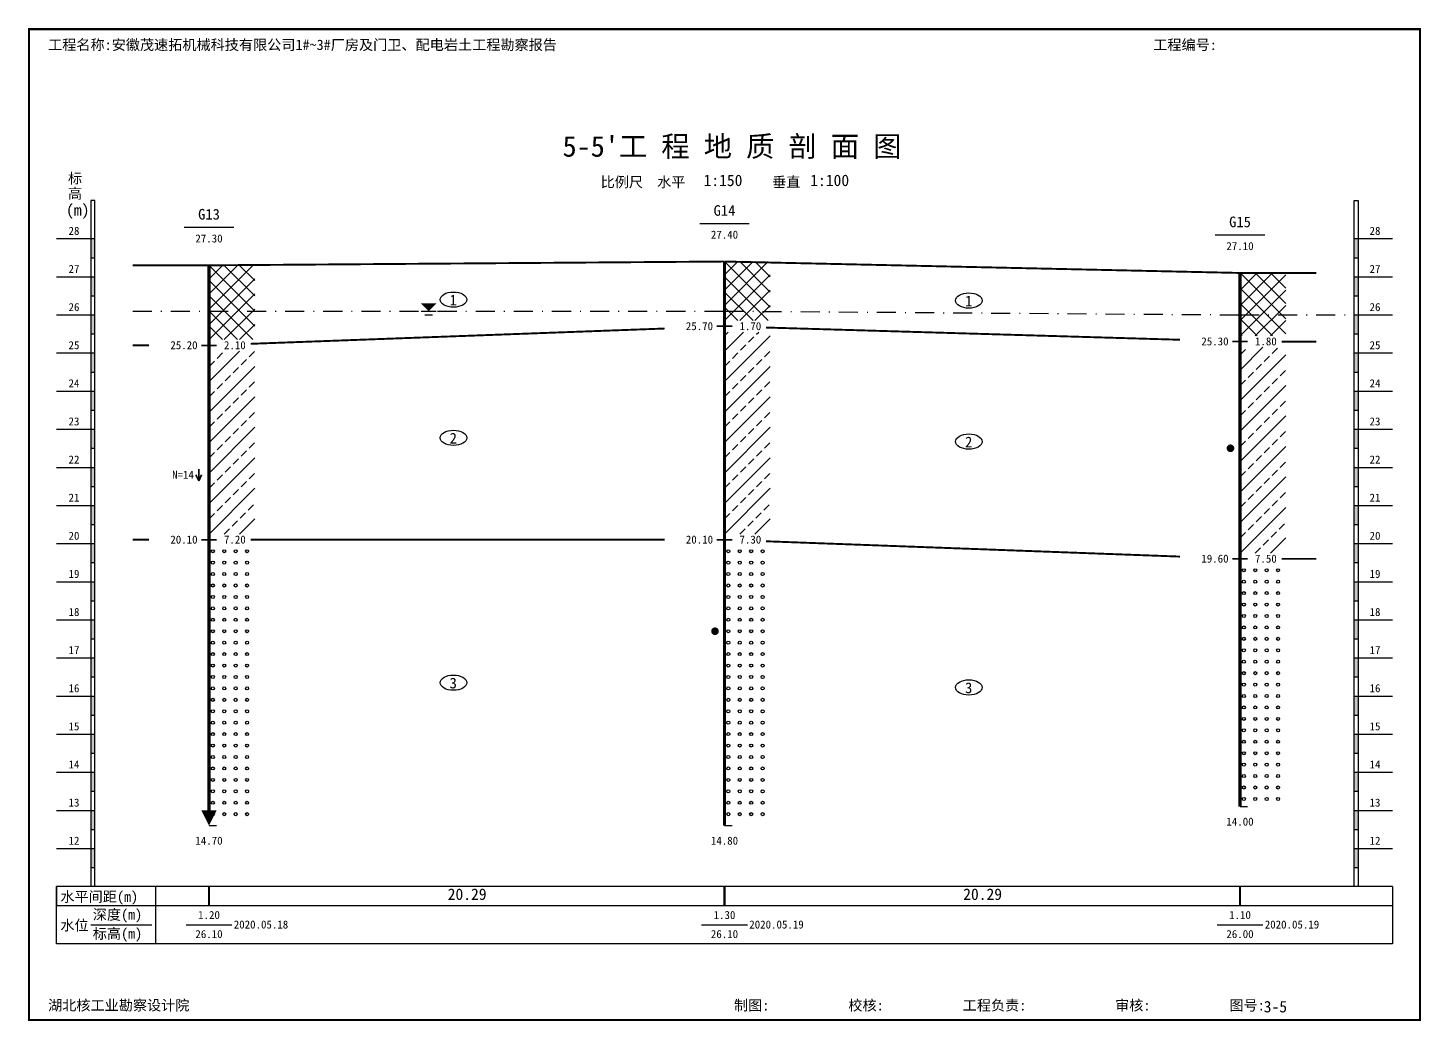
# Model space of a CAD drawing. Extents: x 2025205 to 2402328, y -557483 to 329036.
# Drawn here: x 2346483 to 2350139, y 274556 to 277162 of the extents above; entities that cross this region are included whole.
import ezdxf
from ezdxf.enums import TextEntityAlignment as Align

# ---------------------------------------------------------------- set-up
doc = ezdxf.new("R2010")
doc.units = 0
doc.header["$LTSCALE"] = 1500
doc.header["$MEASUREMENT"] = 0
for name, color, linetype in [('1', 7, 'Continuous'), ('10', 7, 'Continuous'), ('3', 4, 'Continuous')]:
    doc.layers.add(name, color=color, linetype=linetype)
doc.layers.add('2', color=7, linetype='Continuous', lineweight=35, true_color=0x555555)
doc.styles.add('黑体', font='simhei.ttf', dxfattribs={"width": 0.6})

msp = doc.modelspace()

# ---------------------------------------------------------------- linework, layer by layer
for p, q in [((2348311.1, 276434.1), (2348426.1, 276549.1)), ((2348311.1, 276474.1), (2348386.1, 276549.1)), ((2348311.1, 276514.1), (2348346.1, 276549.1)), ((2348311.1, 276549.1), (2348431.1, 276429.1)), ((2348351.1, 276549.1), (2348431.1, 276469.1)), ((2348391.1, 276549.1), (2348431.1, 276509.1)), ((2346958.4, 276424.1), (2347073.4, 276539.1)), ((2346958.4, 276464.1), (2347033.4, 276539.1)), ((2346958.4, 276504.1), (2346993.4, 276539.1)), ((2346958.4, 276539.1), (2347078.4, 276419.1)), ((2346958.4, 276384.1), (2347078.4, 276504.1)), ((2346998.4, 276539.1), (2347078.4, 276459.1)), ((2347038.4, 276539.1), (2347078.4, 276499.1)), ((2348311.1, 276394.1), (2348431.1, 276514.1)), ((2348311.1, 276509.1), (2348426.1, 276394.1)), ((2349663.8, 276434.1), (2349748.8, 276519.1)), ((2349663.8, 276474.1), (2349708.8, 276519.1)), ((2349663.8, 276514.1), (2349668.8, 276519.1)), ((2349663.8, 276519.1), (2349783.8, 276399.1)), ((2349663.8, 276394.1), (2349783.8, 276514.1)), ((2349703.8, 276519.1), (2349783.8, 276439.1)), ((2349743.8, 276519.1), (2349783.8, 276479.1)), ((2346958.4, 276499.1), (2347078.4, 276379.1)), ((2348311.1, 276469.1), (2348386.1, 276394.1)), ((2348351.1, 276394.1), (2348431.1, 276474.1)), ((2349663.8, 276479.1), (2349783.8, 276359.1)), ((2349663.8, 276354.1), (2349783.8, 276474.1)), ((2346958.4, 276344.1), (2347078.4, 276464.1)), ((2346958.4, 276459.1), (2347073.4, 276344.1)), ((2348391.1, 276394.1), (2348431.1, 276434.1)), ((2349663.8, 276439.1), (2349748.8, 276354.1)), ((2349703.8, 276354.1), (2349783.8, 276434.1)), ((2346958.4, 276419.1), (2347033.4, 276344.1)), ((2346998.4, 276344.1), (2347078.4, 276424.1)), ((2348311.1, 276429.1), (2348346.1, 276394.1)), ((2349663.8, 276399.1), (2349708.8, 276354.1)), ((2349743.8, 276354.1), (2349783.8, 276394.1)), ((2346958.4, 276379.1), (2346993.4, 276344.1)), ((2347038.4, 276344.1), (2347078.4, 276384.1)), ((2348311.1, 276354.1), (2348321.1, 276364.1)), ((2348311.1, 276314.1), (2348361.1, 276364.1)), ((2348395.1, 276358.1), (2348401.1, 276364.1)), ((2349663.8, 276359.1), (2349668.8, 276354.1)), ((2348311.1, 276234.1), (2348431.1, 276354.1)), ((2348353.1, 276316.1), (2348367.1, 276330.1)), ((2348374.1, 276337.1), (2348388.1, 276351.1)), ((2349663.8, 276264.1), (2349723.8, 276324.1)), ((2349747.8, 276308.1), (2349761.8, 276322.1)), ((2346958.4, 276234.1), (2347038.4, 276314.1)), ((2346958.4, 276274.1), (2346972.4, 276288.1)), ((2346979.4, 276295.1), (2346993.4, 276309.1)), ((2347042.4, 276278.1), (2347056.4, 276292.1)), ((2347063.4, 276299.1), (2347077.4, 276313.1)), ((2348311.1, 276274.1), (2348325.1, 276288.1)), ((2348332.1, 276295.1), (2348346.1, 276309.1)), ((2348395.1, 276278.1), (2348409.1, 276292.1)), ((2348416.1, 276299.1), (2348430.1, 276313.1)), ((2349663.8, 276304.1), (2349677.8, 276318.1)), ((2349663.8, 276184.1), (2349783.8, 276304.1)), ((2349726.8, 276287.1), (2349740.8, 276301.1)), ((2346958.4, 276154.1), (2347078.4, 276274.1)), ((2347000.4, 276236.1), (2347014.4, 276250.1)), ((2347021.4, 276257.1), (2347035.4, 276271.1)), ((2348311.1, 276154.1), (2348431.1, 276274.1)), ((2348353.1, 276236.1), (2348367.1, 276250.1)), ((2348374.1, 276257.1), (2348388.1, 276271.1)), ((2349684.8, 276245.1), (2349698.8, 276259.1)), ((2349705.8, 276266.1), (2349719.8, 276280.1)), ((2349768.8, 276249.1), (2349782.8, 276263.1)), ((2346979.4, 276215.1), (2346993.4, 276229.1)), ((2347042.4, 276198.1), (2347056.4, 276212.1)), ((2347063.4, 276219.1), (2347077.4, 276233.1)), ((2348332.1, 276215.1), (2348346.1, 276229.1)), ((2348395.1, 276198.1), (2348409.1, 276212.1)), ((2348416.1, 276219.1), (2348430.1, 276233.1)), ((2349663.8, 276224.1), (2349677.8, 276238.1)), ((2349663.8, 276104.1), (2349783.8, 276224.1)), ((2349726.8, 276207.1), (2349740.8, 276221.1)), ((2349747.8, 276228.1), (2349761.8, 276242.1)), ((2346958.4, 276194.1), (2346972.4, 276208.1)), ((2346958.4, 276074.1), (2347078.4, 276194.1)), ((2347021.4, 276177.1), (2347035.4, 276191.1)), ((2348311.1, 276194.1), (2348325.1, 276208.1)), ((2348311.1, 276074.1), (2348431.1, 276194.1)), ((2348374.1, 276177.1), (2348388.1, 276191.1)), ((2349684.8, 276165.1), (2349698.8, 276179.1)), ((2349705.8, 276186.1), (2349719.8, 276200.1)), ((2349768.8, 276169.1), (2349782.8, 276183.1)), ((2346979.4, 276135.1), (2346993.4, 276149.1)), ((2347000.4, 276156.1), (2347014.4, 276170.1)), ((2347063.4, 276139.1), (2347077.4, 276153.1)), ((2348332.1, 276135.1), (2348346.1, 276149.1)), ((2348353.1, 276156.1), (2348367.1, 276170.1)), ((2348416.1, 276139.1), (2348430.1, 276153.1)), ((2349663.8, 276144.1), (2349677.8, 276158.1)), ((2349663.8, 276024.1), (2349783.8, 276144.1)), ((2349726.8, 276127.1), (2349740.8, 276141.1)), ((2349747.8, 276148.1), (2349761.8, 276162.1)), ((2346958.4, 276114.1), (2346972.4, 276128.1)), ((2346958.4, 275994.1), (2347078.4, 276114.1)), ((2347021.4, 276097.1), (2347035.4, 276111.1)), ((2347042.4, 276118.1), (2347056.4, 276132.1)), ((2348311.1, 276114.1), (2348325.1, 276128.1)), ((2348311.1, 275994.1), (2348431.1, 276114.1)), ((2348374.1, 276097.1), (2348388.1, 276111.1)), ((2348395.1, 276118.1), (2348409.1, 276132.1)), ((2349705.8, 276106.1), (2349719.8, 276120.1)), ((2349768.8, 276089.1), (2349782.8, 276103.1)), ((2346979.4, 276055.1), (2346993.4, 276069.1)), ((2347000.4, 276076.1), (2347014.4, 276090.1)), ((2347063.4, 276059.1), (2347077.4, 276073.1)), ((2348332.1, 276055.1), (2348346.1, 276069.1)), ((2348353.1, 276076.1), (2348367.1, 276090.1)), ((2348416.1, 276059.1), (2348430.1, 276073.1)), ((2349663.8, 276064.1), (2349677.8, 276078.1)), ((2349684.8, 276085.1), (2349698.8, 276099.1)), ((2349747.8, 276068.1), (2349761.8, 276082.1)), ((2346958.4, 276034.1), (2346972.4, 276048.1)), ((2346958.4, 275914.1), (2347078.4, 276034.1)), ((2347021.4, 276017.1), (2347035.4, 276031.1)), ((2347042.4, 276038.1), (2347056.4, 276052.1)), ((2348311.1, 276034.1), (2348325.1, 276048.1)), ((2348311.1, 275914.1), (2348431.1, 276034.1)), ((2348374.1, 276017.1), (2348388.1, 276031.1)), ((2348395.1, 276038.1), (2348409.1, 276052.1)), ((2349663.8, 275944.1), (2349783.8, 276064.1)), ((2349705.8, 276026.1), (2349719.8, 276040.1)), ((2349726.8, 276047.1), (2349740.8, 276061.1)), ((2347000.4, 275996.1), (2347014.4, 276010.1)), ((2347063.4, 275979.1), (2347077.4, 275993.1)), ((2348353.1, 275996.1), (2348367.1, 276010.1)), ((2348416.1, 275979.1), (2348430.1, 275993.1)), ((2349663.8, 275984.1), (2349677.8, 275998.1)), ((2349684.8, 276005.1), (2349698.8, 276019.1)), ((2349747.8, 275988.1), (2349761.8, 276002.1)), ((2349768.8, 276009.1), (2349782.8, 276023.1)), ((2346958.4, 275954.1), (2346972.4, 275968.1)), ((2346979.4, 275975.1), (2346993.4, 275989.1)), ((2347042.4, 275958.1), (2347056.4, 275972.1)), ((2348311.1, 275954.1), (2348325.1, 275968.1)), ((2348332.1, 275975.1), (2348346.1, 275989.1)), ((2348395.1, 275958.1), (2348409.1, 275972.1)), ((2349663.8, 275864.1), (2349783.8, 275984.1)), ((2349705.8, 275946.1), (2349719.8, 275960.1)), ((2349726.8, 275967.1), (2349740.8, 275981.1)), ((2346958.4, 275834.1), (2347078.4, 275954.1)), ((2347000.4, 275916.1), (2347014.4, 275930.1)), ((2347021.4, 275937.1), (2347035.4, 275951.1)), ((2348311.1, 275834.1), (2348431.1, 275954.1)), ((2348353.1, 275916.1), (2348367.1, 275930.1)), ((2348374.1, 275937.1), (2348388.1, 275951.1)), ((2349684.8, 275925.1), (2349698.8, 275939.1)), ((2349747.8, 275908.1), (2349761.8, 275922.1)), ((2349768.8, 275929.1), (2349782.8, 275943.1)), ((2346958.4, 275874.1), (2346972.4, 275888.1)), ((2346979.4, 275895.1), (2346993.4, 275909.1)), ((2347040.4, 275876.1), (2347054.4, 275890.1)), ((2347061.4, 275897.1), (2347075.4, 275911.1)), ((2348311.1, 275874.1), (2348325.1, 275888.1)), ((2348332.1, 275895.1), (2348346.1, 275909.1)), ((2348393.1, 275876.1), (2348407.1, 275890.1)), ((2348414.1, 275897.1), (2348428.1, 275911.1)), ((2349663.8, 275904.1), (2349677.8, 275918.1)), ((2349663.8, 275784.1), (2349783.8, 275904.1)), ((2349726.8, 275887.1), (2349740.8, 275901.1)), ((2346998.4, 275834.1), (2347012.4, 275848.1)), ((2347019.4, 275855.1), (2347033.4, 275869.1)), ((2347038.4, 275834.1), (2347078.4, 275874.1)), ((2348351.1, 275834.1), (2348365.1, 275848.1)), ((2348372.1, 275855.1), (2348386.1, 275869.1)), ((2348391.1, 275834.1), (2348431.1, 275874.1)), ((2349684.8, 275845.1), (2349698.8, 275859.1)), ((2349705.8, 275866.1), (2349719.8, 275880.1)), ((2349766.8, 275847.1), (2349780.8, 275861.1)), ((2349663.8, 275824.1), (2349677.8, 275838.1)), ((2349724.8, 275805.1), (2349738.8, 275819.1)), ((2349743.8, 275784.1), (2349783.8, 275824.1)), ((2349745.8, 275826.1), (2349759.8, 275840.1)), ((2349703.8, 275784.1), (2349717.8, 275798.1))]:
    msp.add_line(p, q)
for centre in [(2346968.4, 275789.1), (2346998.4, 275789.1), (2347028.4, 275789.1), (2347058.4, 275789.1), (2348321.1, 275789.1), (2348351.1, 275789.1), (2348381.1, 275789.1), (2348411.1, 275789.1), (2346968.4, 275759.1), (2346998.4, 275759.1), (2347028.4, 275759.1), (2347058.4, 275759.1), (2348321.1, 275759.1), (2348351.1, 275759.1), (2348381.1, 275759.1), (2348411.1, 275759.1), (2349673.8, 275739.1), (2349703.8, 275739.1), (2349733.8, 275739.1), (2349763.8, 275739.1), (2346968.4, 275729.1), (2346968.4, 275699.1), (2346998.4, 275729.1), (2346998.4, 275699.1), (2347028.4, 275729.1), (2347028.4, 275699.1), (2347058.4, 275729.1), (2347058.4, 275699.1), (2348321.1, 275729.1), (2348321.1, 275699.1), (2348351.1, 275729.1), (2348351.1, 275699.1), (2348381.1, 275729.1), (2348381.1, 275699.1), (2348411.1, 275729.1), (2348411.1, 275699.1), (2349673.8, 275709.1), (2349703.8, 275709.1), (2349733.8, 275709.1), (2349763.8, 275709.1), (2346968.4, 275669.1), (2346998.4, 275669.1), (2347028.4, 275669.1), (2347058.4, 275669.1), (2348321.1, 275669.1), (2348351.1, 275669.1), (2348381.1, 275669.1), (2348411.1, 275669.1), (2349673.8, 275679.1), (2349703.8, 275679.1), (2349733.8, 275679.1), (2349763.8, 275679.1), (2346968.4, 275639.1), (2346998.4, 275639.1), (2347028.4, 275639.1), (2347058.4, 275639.1), (2348321.1, 275639.1), (2348351.1, 275639.1), (2348381.1, 275639.1), (2348411.1, 275639.1), (2349673.8, 275649.1), (2349703.8, 275649.1), (2349733.8, 275649.1), (2349763.8, 275649.1), (2346968.4, 275609.1), (2346998.4, 275609.1), (2347028.4, 275609.1), (2347058.4, 275609.1), (2348321.1, 275609.1), (2348351.1, 275609.1), (2348381.1, 275609.1), (2348411.1, 275609.1), (2349673.8, 275619.1), (2349673.8, 275589.1), (2349703.8, 275619.1), (2349703.8, 275589.1), (2349733.8, 275619.1), (2349733.8, 275589.1), (2349763.8, 275619.1), (2349763.8, 275589.1), (2346968.4, 275579.1), (2346968.4, 275549.1), (2346998.4, 275579.1), (2346998.4, 275549.1), (2347028.4, 275579.1), (2347028.4, 275549.1), (2347058.4, 275579.1), (2347058.4, 275549.1), (2348321.1, 275579.1), (2348321.1, 275549.1), (2348351.1, 275579.1), (2348351.1, 275549.1), (2348381.1, 275579.1), (2348381.1, 275549.1), (2348411.1, 275579.1), (2348411.1, 275549.1), (2349673.8, 275559.1), (2349703.8, 275559.1), (2349733.8, 275559.1), (2349763.8, 275559.1), (2346968.4, 275519.1), (2346998.4, 275519.1), (2347028.4, 275519.1), (2347058.4, 275519.1), (2348321.1, 275519.1), (2348351.1, 275519.1), (2348381.1, 275519.1), (2348411.1, 275519.1), (2349673.8, 275529.1), (2349703.8, 275529.1), (2349733.8, 275529.1), (2349763.8, 275529.1), (2346968.4, 275489.1), (2346998.4, 275489.1), (2347028.4, 275489.1), (2347058.4, 275489.1), (2348321.1, 275489.1), (2348351.1, 275489.1), (2348381.1, 275489.1), (2348411.1, 275489.1), (2349673.8, 275499.1), (2349703.8, 275499.1), (2349733.8, 275499.1), (2349763.8, 275499.1), (2346968.4, 275459.1), (2346998.4, 275459.1), (2347028.4, 275459.1), (2347058.4, 275459.1), (2348321.1, 275459.1), (2348351.1, 275459.1), (2348381.1, 275459.1), (2348411.1, 275459.1), (2349673.8, 275469.1), (2349673.8, 275439.1), (2349703.8, 275469.1), (2349703.8, 275439.1), (2349733.8, 275469.1), (2349733.8, 275439.1), (2349763.8, 275469.1), (2349763.8, 275439.1), (2346968.4, 275429.1), (2346998.4, 275429.1), (2347028.4, 275429.1), (2347058.4, 275429.1), (2348321.1, 275429.1), (2348351.1, 275429.1), (2348381.1, 275429.1), (2348411.1, 275429.1), (2349673.8, 275409.1), (2349703.8, 275409.1), (2349733.8, 275409.1), (2349763.8, 275409.1), (2346968.4, 275399.1), (2346968.4, 275369.1), (2346998.4, 275399.1), (2346998.4, 275369.1), (2347028.4, 275399.1), (2347028.4, 275369.1), (2347058.4, 275399.1), (2347058.4, 275369.1), (2348321.1, 275399.1), (2348321.1, 275369.1), (2348351.1, 275399.1), (2348351.1, 275369.1), (2348381.1, 275399.1), (2348381.1, 275369.1), (2348411.1, 275399.1), (2348411.1, 275369.1), (2349673.8, 275379.1), (2349703.8, 275379.1), (2349733.8, 275379.1), (2349763.8, 275379.1), (2346968.4, 275339.1), (2346998.4, 275339.1), (2347028.4, 275339.1), (2347058.4, 275339.1), (2348321.1, 275339.1), (2348351.1, 275339.1), (2348381.1, 275339.1), (2348411.1, 275339.1), (2349673.8, 275349.1), (2349703.8, 275349.1), (2349733.8, 275349.1), (2349763.8, 275349.1), (2346968.4, 275309.1), (2346998.4, 275309.1), (2347028.4, 275309.1), (2347058.4, 275309.1), (2348321.1, 275309.1), (2348351.1, 275309.1), (2348381.1, 275309.1), (2348411.1, 275309.1), (2349673.8, 275319.1), (2349703.8, 275319.1), (2349733.8, 275319.1), (2349763.8, 275319.1), (2346968.4, 275279.1), (2346998.4, 275279.1), (2347028.4, 275279.1), (2347058.4, 275279.1), (2348321.1, 275279.1), (2348351.1, 275279.1), (2348381.1, 275279.1), (2348411.1, 275279.1), (2349673.8, 275289.1), (2349673.8, 275259.1), (2349703.8, 275289.1), (2349703.8, 275259.1), (2349733.8, 275289.1), (2349733.8, 275259.1), (2349763.8, 275289.1), (2349763.8, 275259.1), (2346968.4, 275249.1), (2346998.4, 275249.1), (2347028.4, 275249.1), (2347058.4, 275249.1), (2348321.1, 275249.1), (2348351.1, 275249.1), (2348381.1, 275249.1), (2348411.1, 275249.1), (2349673.8, 275229.1), (2349703.8, 275229.1), (2349733.8, 275229.1), (2349763.8, 275229.1), (2346968.4, 275219.1), (2346968.4, 275189.1), (2346998.4, 275219.1), (2346998.4, 275189.1), (2347028.4, 275219.1), (2347028.4, 275189.1), (2347058.4, 275219.1), (2347058.4, 275189.1), (2348321.1, 275219.1), (2348321.1, 275189.1), (2348351.1, 275219.1), (2348351.1, 275189.1), (2348381.1, 275219.1), (2348381.1, 275189.1), (2348411.1, 275219.1), (2348411.1, 275189.1), (2349673.8, 275199.1), (2349703.8, 275199.1), (2349733.8, 275199.1), (2349763.8, 275199.1), (2346968.4, 275159.1), (2346998.4, 275159.1), (2347028.4, 275159.1), (2347058.4, 275159.1), (2348321.1, 275159.1), (2348351.1, 275159.1), (2348381.1, 275159.1), (2348411.1, 275159.1), (2349673.8, 275169.1), (2349703.8, 275169.1), (2349733.8, 275169.1), (2349763.8, 275169.1), (2346968.4, 275129.1), (2346998.4, 275129.1), (2347028.4, 275129.1), (2347058.4, 275129.1), (2348321.1, 275129.1), (2348351.1, 275129.1), (2348381.1, 275129.1), (2348411.1, 275129.1), (2349673.8, 275139.1), (2349703.8, 275139.1), (2349733.8, 275139.1), (2349763.8, 275139.1), (2346968.4, 275099.1), (2346998.4, 275099.1), (2347028.4, 275099.1), (2347058.4, 275099.1), (2348321.1, 275099.1), (2348351.1, 275099.1), (2348381.1, 275099.1), (2348411.1, 275099.1)]:
    msp.add_circle(centre, 4)
at = {"layer": '1'}
for p, q in [((2346658.4, 276709.1), (2346648.4, 276709.1)), ((2346648.4, 276709.1), (2346648.4, 274909.1)), ((2346658.4, 274909.1), (2346658.4, 276709.1)), ((2349963.8, 274909.1), (2349963.8, 276709.1)), ((2349963.8, 276709.1), (2349973.8, 276709.1)), ((2349973.8, 276709.1), (2349973.8, 274909.1)), ((2346893.4, 276639.1), (2347023.4, 276639.1)), ((2348246.1, 276649.1), (2348376.1, 276649.1)), ((2349598.8, 276619.1), (2349728.8, 276619.1)), ((2346558.4, 276609.1), (2346658.4, 276609.1)), ((2349963.8, 276609.1), (2350063.8, 276609.1)), ((2346648.4, 276559.1), (2346658.4, 276559.1)), ((2349963.8, 276559.1), (2349973.8, 276559.1)), ((2346558.4, 276509.1), (2346658.4, 276509.1)), ((2349963.8, 276509.1), (2350063.8, 276509.1)), ((2346648.4, 276459.1), (2346658.4, 276459.1)), ((2349963.8, 276459.1), (2349973.8, 276459.1)), ((2346558.4, 276409.1), (2346658.4, 276409.1)), ((2349963.8, 276409.1), (2350063.8, 276409.1)), ((2346648.4, 276359.1), (2346658.4, 276359.1)), ((2349963.8, 276359.1), (2349973.8, 276359.1)), ((2346558.4, 276309.1), (2346658.4, 276309.1)), ((2349963.8, 276309.1), (2350063.8, 276309.1)), ((2346648.4, 276259.1), (2346658.4, 276259.1)), ((2349963.8, 276259.1), (2349973.8, 276259.1)), ((2346558.4, 276209.1), (2346658.4, 276209.1)), ((2349963.8, 276209.1), (2350063.8, 276209.1)), ((2346648.4, 276159.1), (2346658.4, 276159.1)), ((2349963.8, 276159.1), (2349973.8, 276159.1)), ((2346558.4, 276109.1), (2346658.4, 276109.1)), ((2349963.8, 276109.1), (2350063.8, 276109.1)), ((2346648.4, 276059.1), (2346658.4, 276059.1)), ((2349963.8, 276059.1), (2349973.8, 276059.1)), ((2346558.4, 276009.1), (2346658.4, 276009.1)), ((2349963.8, 276009.1), (2350063.8, 276009.1)), ((2346648.4, 275959.1), (2346658.4, 275959.1)), ((2349963.8, 275959.1), (2349973.8, 275959.1)), ((2346558.4, 275909.1), (2346658.4, 275909.1)), ((2349963.8, 275909.1), (2350063.8, 275909.1)), ((2346648.4, 275859.1), (2346658.4, 275859.1)), ((2349963.8, 275859.1), (2349973.8, 275859.1)), ((2346558.4, 275809.1), (2346658.4, 275809.1)), ((2349963.8, 275809.1), (2350063.8, 275809.1)), ((2346648.4, 275759.1), (2346658.4, 275759.1)), ((2349963.8, 275759.1), (2349973.8, 275759.1)), ((2346558.4, 275709.1), (2346658.4, 275709.1)), ((2349963.8, 275709.1), (2350063.8, 275709.1)), ((2346648.4, 275659.1), (2346658.4, 275659.1)), ((2349963.8, 275659.1), (2349973.8, 275659.1)), ((2346558.4, 275609.1), (2346658.4, 275609.1)), ((2349963.8, 275609.1), (2350063.8, 275609.1)), ((2346648.4, 275559.1), (2346658.4, 275559.1)), ((2349963.8, 275559.1), (2349973.8, 275559.1)), ((2346558.4, 275509.1), (2346658.4, 275509.1)), ((2349963.8, 275509.1), (2350063.8, 275509.1)), ((2346648.4, 275459.1), (2346658.4, 275459.1)), ((2349963.8, 275459.1), (2349973.8, 275459.1)), ((2346558.4, 275409.1), (2346658.4, 275409.1)), ((2349963.8, 275409.1), (2350063.8, 275409.1)), ((2346648.4, 275359.1), (2346658.4, 275359.1)), ((2349963.8, 275359.1), (2349973.8, 275359.1)), ((2346558.4, 275309.1), (2346658.4, 275309.1)), ((2349963.8, 275309.1), (2350063.8, 275309.1)), ((2346648.4, 275259.1), (2346658.4, 275259.1)), ((2349963.8, 275259.1), (2349973.8, 275259.1)), ((2346558.4, 275209.1), (2346658.4, 275209.1)), ((2349963.8, 275209.1), (2350063.8, 275209.1)), ((2346648.4, 275159.1), (2346658.4, 275159.1)), ((2349963.8, 275159.1), (2349973.8, 275159.1)), ((2349663.8, 275119.1), (2349683.8, 275119.1)), ((2346558.4, 275109.1), (2346658.4, 275109.1)), ((2349963.8, 275109.1), (2350063.8, 275109.1)), ((2346648.4, 275059.1), (2346658.4, 275059.1)), ((2346958.4, 275069.1), (2346978.4, 275069.1)), ((2348311.1, 275069.1), (2348331.1, 275069.1)), ((2349963.8, 275059.1), (2349973.8, 275059.1)), ((2346558.4, 275009.1), (2346658.4, 275009.1)), ((2349963.8, 275009.1), (2350063.8, 275009.1)), ((2346648.4, 274959.1), (2346658.4, 274959.1)), ((2349963.8, 274959.1), (2349973.8, 274959.1)), ((2350063.8, 274909.1), (2346558.4, 274909.1)), ((2346558.4, 274909.1), (2346558.4, 274859.1)), ((2346558.4, 274759.1), (2346558.4, 274909.1)), ((2346818.4, 274909.1), (2346818.4, 274759.1)), ((2350063.8, 274909.1), (2350063.8, 274759.1)), ((2346558.4, 274859.1), (2350063.8, 274859.1)), ((2350063.8, 274859.1), (2350063.8, 274759.1)), ((2346648.4, 274809.1), (2346808.4, 274809.1)), ((2346898.4, 274809.1), (2347018.4, 274809.1)), ((2348251.1, 274809.1), (2348371.1, 274809.1)), ((2349603.8, 274809.1), (2349723.8, 274809.1)), ((2350063.8, 274759.1), (2346558.4, 274759.1))]:
    msp.add_line(p, q, dxfattribs=at)
for points, const_width in [([(2346486.1, 274559.1), (2350136.1, 274559.1), (2350136.1, 277159.1), (2346486.1, 277159.1), (2346486.1, 274559.1)], 6), ([(2346958.4, 276539.1), (2346958.4, 275109.1)], 8), ([(2348311.1, 276549.1), (2348311.1, 275069.1)], 8), ([(2349663.8, 276519.1), (2349663.8, 275119.1)], 8), ([(2346958.4, 274909.1), (2346958.4, 274859.1)], 6), ([(2348311.1, 274909.1), (2348311.1, 274859.1)], 6), ([(2349663.8, 274909.1), (2349663.8, 274859.1)], 6)]:
    msp.add_lwpolyline(points, dxfattribs=dict(at, const_width=const_width))
for points in [[(2346648.4, 276609.1), (2346658.4, 276609.1), (2346648.4, 276559.1), (2346658.4, 276559.1)], [(2349963.8, 276609.1), (2349973.8, 276609.1), (2349963.8, 276559.1), (2349973.8, 276559.1)], [(2346648.4, 276509.1), (2346658.4, 276509.1), (2346648.4, 276459.1), (2346658.4, 276459.1)], [(2349963.8, 276509.1), (2349973.8, 276509.1), (2349963.8, 276459.1), (2349973.8, 276459.1)], [(2346648.4, 276409.1), (2346658.4, 276409.1), (2346648.4, 276359.1), (2346658.4, 276359.1)], [(2349963.8, 276409.1), (2349973.8, 276409.1), (2349963.8, 276359.1), (2349973.8, 276359.1)], [(2346648.4, 276309.1), (2346658.4, 276309.1), (2346648.4, 276259.1), (2346658.4, 276259.1)], [(2349963.8, 276309.1), (2349973.8, 276309.1), (2349963.8, 276259.1), (2349973.8, 276259.1)], [(2346648.4, 276209.1), (2346658.4, 276209.1), (2346648.4, 276159.1), (2346658.4, 276159.1)], [(2349963.8, 276209.1), (2349973.8, 276209.1), (2349963.8, 276159.1), (2349973.8, 276159.1)], [(2346648.4, 276109.1), (2346658.4, 276109.1), (2346648.4, 276059.1), (2346658.4, 276059.1)], [(2349963.8, 276109.1), (2349973.8, 276109.1), (2349963.8, 276059.1), (2349973.8, 276059.1)], [(2346648.4, 276009.1), (2346658.4, 276009.1), (2346648.4, 275959.1), (2346658.4, 275959.1)], [(2349963.8, 276009.1), (2349973.8, 276009.1), (2349963.8, 275959.1), (2349973.8, 275959.1)], [(2346648.4, 275909.1), (2346658.4, 275909.1), (2346648.4, 275859.1), (2346658.4, 275859.1)], [(2349963.8, 275909.1), (2349973.8, 275909.1), (2349963.8, 275859.1), (2349973.8, 275859.1)], [(2346648.4, 275809.1), (2346658.4, 275809.1), (2346648.4, 275759.1), (2346658.4, 275759.1)], [(2349963.8, 275809.1), (2349973.8, 275809.1), (2349963.8, 275759.1), (2349973.8, 275759.1)], [(2346648.4, 275709.1), (2346658.4, 275709.1), (2346648.4, 275659.1), (2346658.4, 275659.1)], [(2349963.8, 275709.1), (2349973.8, 275709.1), (2349963.8, 275659.1), (2349973.8, 275659.1)], [(2346648.4, 275609.1), (2346658.4, 275609.1), (2346648.4, 275559.1), (2346658.4, 275559.1)], [(2349963.8, 275609.1), (2349973.8, 275609.1), (2349963.8, 275559.1), (2349973.8, 275559.1)], [(2346648.4, 275509.1), (2346658.4, 275509.1), (2346648.4, 275459.1), (2346658.4, 275459.1)], [(2349963.8, 275509.1), (2349973.8, 275509.1), (2349963.8, 275459.1), (2349973.8, 275459.1)], [(2346648.4, 275409.1), (2346658.4, 275409.1), (2346648.4, 275359.1), (2346658.4, 275359.1)], [(2349963.8, 275409.1), (2349973.8, 275409.1), (2349963.8, 275359.1), (2349973.8, 275359.1)], [(2346648.4, 275309.1), (2346658.4, 275309.1), (2346648.4, 275259.1), (2346658.4, 275259.1)], [(2349963.8, 275309.1), (2349973.8, 275309.1), (2349963.8, 275259.1), (2349973.8, 275259.1)], [(2346648.4, 275209.1), (2346658.4, 275209.1), (2346648.4, 275159.1), (2346658.4, 275159.1)], [(2349963.8, 275209.1), (2349973.8, 275209.1), (2349963.8, 275159.1), (2349973.8, 275159.1)], [(2346648.4, 275109.1), (2346658.4, 275109.1), (2346648.4, 275059.1), (2346658.4, 275059.1)], [(2346938.4, 275109.1), (2346978.4, 275109.1), (2346958.4, 275069.1)], [(2349963.8, 275109.1), (2349973.8, 275109.1), (2349963.8, 275059.1), (2349973.8, 275059.1)], [(2346648.4, 275009.1), (2346658.4, 275009.1), (2346648.4, 274959.1), (2346658.4, 274959.1)], [(2349963.8, 275009.1), (2349973.8, 275009.1), (2349963.8, 274959.1), (2349973.8, 274959.1)]]:
    msp.add_solid(points, dxfattribs=at)
at = {"layer": '10'}
for p, q in [((2346758.4, 276419.1), (2346808.4, 276419.1)), ((2346832.4, 276419.1), (2346834.4, 276419.1)), ((2346858.4, 276419.1), (2346908.4, 276419.1)), ((2346932.4, 276419.1), (2346934.4, 276419.1)), ((2346958.4, 276419.1), (2347008.4, 276419.1)), ((2346958.4, 276419.1), (2347008.4, 276419.1)), ((2347032.4, 276419.1), (2347034.4, 276419.1)), ((2347032.4, 276419.1), (2347034.4, 276419.1)), ((2347058.4, 276419.1), (2347108.4, 276419.1)), ((2347132.4, 276419.1), (2347134.4, 276419.1)), ((2347158.4, 276419.1), (2347208.4, 276419.1)), ((2347232.4, 276419.1), (2347234.4, 276419.1)), ((2347258.4, 276419.1), (2347308.4, 276419.1)), ((2347332.4, 276419.1), (2347334.4, 276419.1)), ((2347358.4, 276419.1), (2347408.4, 276419.1)), ((2347432.4, 276419.1), (2347434.4, 276419.1)), ((2347458.4, 276419.1), (2347508.4, 276419.1)), ((2347514.8, 276419.1), (2347554.8, 276419.1)), ((2347524.8, 276409.1), (2347544.8, 276409.1)), ((2347532.4, 276419.1), (2347534.4, 276419.1)), ((2347558.4, 276419.1), (2347608.4, 276419.1)), ((2347632.4, 276419.1), (2347634.4, 276419.1)), ((2347658.4, 276419.1), (2347708.4, 276419.1)), ((2347732.4, 276419.1), (2347734.4, 276419.1)), ((2347758.4, 276419.1), (2347808.4, 276419.1)), ((2347832.4, 276419.1), (2347834.4, 276419.1)), ((2347858.4, 276419.1), (2347908.4, 276419.1)), ((2347932.4, 276419.1), (2347934.4, 276419.1)), ((2347958.4, 276419.1), (2348008.4, 276419.1)), ((2348032.4, 276419.1), (2348034.4, 276419.1)), ((2348058.4, 276419.1), (2348108.4, 276419.1)), ((2348132.4, 276419.1), (2348134.4, 276419.1)), ((2348158.4, 276419.1), (2348208.4, 276419.1)), ((2348232.4, 276419.1), (2348234.4, 276419.1)), ((2348258.4, 276419.1), (2348308.4, 276419.1)), ((2348311.1, 276419.1), (2348361.1, 276418.8)), ((2348332.4, 276419.1), (2348334.4, 276419.1)), ((2348385.1, 276418.6), (2348387.1, 276418.6)), ((2348411.1, 276418.4), (2348461.1, 276418)), ((2348485.1, 276417.8), (2348487.1, 276417.8)), ((2348511.1, 276417.7), (2348561.1, 276417.3)), ((2348585.1, 276417.1), (2348587.1, 276417.1)), ((2348611.1, 276416.9), (2348661.1, 276416.5)), ((2348685.1, 276416.4), (2348687.1, 276416.4)), ((2348711.1, 276416.2), (2348761.1, 276415.8)), ((2348785.1, 276415.6), (2348787.1, 276415.6)), ((2348811.1, 276415.4), (2348861.1, 276415.1)), ((2348885.1, 276414.9), (2348887.1, 276414.9)), ((2348911.1, 276414.7), (2348961.1, 276414.3)), ((2348985.1, 276414.2), (2348987.1, 276414.2)), ((2349011.1, 276414), (2349061.1, 276413.6)), ((2349085.1, 276413.4), (2349087.1, 276413.4)), ((2349111.1, 276413.2), (2349161.1, 276412.8)), ((2349185.1, 276412.7), (2349187.1, 276412.7)), ((2349211.1, 276412.5), (2349261.1, 276412.1)), ((2349285.1, 276411.9), (2349287.1, 276411.9)), ((2349311.1, 276411.7), (2349361.1, 276411.4)), ((2349385.1, 276411.2), (2349387.1, 276411.2)), ((2349411.1, 276411), (2349461.1, 276410.6)), ((2349485.1, 276410.5), (2349487.1, 276410.5)), ((2349511.1, 276410.3), (2349561.1, 276409.9)), ((2349585.1, 276409.7), (2349587.1, 276409.7)), ((2349611.1, 276409.5), (2349661.1, 276409.2)), ((2349663.8, 276409.1), (2349713.8, 276409.1)), ((2349685.1, 276409), (2349687.1, 276409)), ((2349737.8, 276409.1), (2349739.8, 276409.1)), ((2349763.8, 276409.1), (2349813.8, 276409.1)), ((2349837.8, 276409.1), (2349839.8, 276409.1)), ((2349863.8, 276409.1), (2349913.8, 276409.1)), ((2349937.8, 276409.1), (2349939.8, 276409.1))]:
    msp.add_line(p, q, dxfattribs=at)
msp.add_solid([(2347514.8, 276439.1), (2347554.8, 276439.1), (2347534.8, 276419.1)], dxfattribs=at)
at = {"layer": '2'}
for p, q in [((2348291.1, 276379.1), (2348331.1, 276379.1)), ((2346938.4, 276329.1), (2346978.4, 276329.1)), ((2349643.8, 276339.1), (2349683.8, 276339.1)), ((2346931.4, 276004.1), (2346931.4, 275974.1)), ((2346923.9, 275989.1), (2346931.4, 275974.1)), ((2346931.4, 275974.1), (2346938.9, 275989.1)), ((2346938.4, 275819.1), (2346978.4, 275819.1)), ((2348291.1, 275819.1), (2348331.1, 275819.1)), ((2349643.8, 275769.1), (2349683.8, 275769.1))]:
    msp.add_line(p, q, dxfattribs=at)
at = {"layer": '2', "const_width": 9.95}
for points in [[(2349633.7, 276059.1, 1), (2349643.8, 276059.1, 1)], [(2348281.1, 275579.1, 1), (2348291.1, 275579.1, 1)]]:
    msp.add_lwpolyline(points, format="xyb", close=True, dxfattribs=at)
at = {"layer": '3', "const_width": 5}
for points in [[(2346758.4, 276539.1), (2346958.4, 276539.1)], [(2346958.4, 276539.1), (2348311.1, 276549.1)], [(2348311.1, 276549.1), (2349663.8, 276519.1)], [(2349663.8, 276519.1), (2349863.8, 276519.1)], [(2347067.7, 276333.2), (2348154, 276373.3)], [(2348420.3, 276375.9), (2349506.7, 276343.8)], [(2346758.4, 276329.1), (2346801.3, 276329.1)], [(2349773, 276339.1), (2349863.8, 276339.1)], [(2346758.4, 275819.1), (2346801.3, 275819.1)], [(2347067.7, 275819.1), (2348154, 275819.1)], [(2348420.3, 275815.1), (2349506.7, 275774.9)], [(2349773, 275769.1), (2349863.8, 275769.1)]]:
    msp.add_lwpolyline(points, dxfattribs=at)
at = {"layer": '3'}
for centre in [(2347599.8, 276449.1), (2348952.4, 276446.6), (2347599.8, 276086.6), (2348952.4, 276076.6), (2347599.8, 275444.1), (2348952.4, 275431.6)]:
    msp.add_ellipse(centre, major_axis=(35, 0), ratio=0.571429, dxfattribs=at)

# ---------------------------------------------------------------- texts
at = {"layer": '1', "style": '黑体'}
for s, height, p in [('工程名称:安徽茂速拓机械科技有限公司1#~3#厂房及门卫、配电岩土工程勘察报告', 27.2, (2346536.1, 277104.1)), ('工程编号:', 27.2, (2349436.1, 277104.1)), ("5-5'工 程 地 质 剖 面 图", 54.4, (2347886.1, 276824.1)), ('标', 27.2, (2346588.4, 276754.1)), ('比例尺  水平', 27.2, (2347986.1, 276744.1)), ('1:150', 30, (2348256.1, 276747.1)), ('垂直', 27.2, (2348436.1, 276744.1)), ('1:100', 30, (2348536.1, 276747.1)), ('高', 27.2, (2346588.4, 276714.1)), ('(m)', 30, (2346583.4, 276669.1)), ('28', 21, (2350003.8, 276619.1)), ('27', 21, (2350003.8, 276519.1)), ('26', 21, (2350003.8, 276419.1)), ('25', 21, (2350003.8, 276319.1)), ('24', 21, (2350003.8, 276219.1)), ('23', 21, (2350003.8, 276119.1)), ('22', 21, (2350003.8, 276019.1)), ('21', 21, (2350003.8, 275919.1)), ('20', 21, (2350003.8, 275819.1)), ('19', 21, (2350003.8, 275719.1)), ('18', 21, (2350003.8, 275619.1)), ('17', 21, (2350003.8, 275519.1)), ('16', 21, (2350003.8, 275419.1)), ('15', 21, (2350003.8, 275319.1)), ('14', 21, (2350003.8, 275219.1)), ('13', 21, (2350003.8, 275119.1)), ('12', 21, (2350003.8, 275019.1)), ('水平间距(m)', 27.2, (2346568.4, 274869.1)), ('20.29', 30, (2347584.8, 274874.1)), ('20.29', 30, (2348937.4, 274874.1)), ('水位', 27.2, (2346568.4, 274794.1)), ('深度(m)', 27.2, (2346653.4, 274822.1)), ('标高(m)', 27.2, (2346653.4, 274772.1)), ('2020.05.18', 21, (2347023.4, 274799.1)), ('2020.05.19', 21, (2348376.1, 274799.1)), ('2020.05.19', 21, (2349728.8, 274799.1)), ('湖北核工业勘察设计院', 27.2, (2346536.1, 274584.1)), ('制图:', 27.2, (2348336.1, 274584.1)), ('校核:', 27.2, (2348636.1, 274584.1)), ('工程负责:', 27.2, (2348936.1, 274584.1)), ('审核:', 27.2, (2349336.1, 274584.1)), ('图号:', 27.2, (2349636.1, 274584.1)), ('3-5', 30, (2349726.1, 274579.1))]:
    msp.add_text(s, height=height, dxfattribs=at).set_placement(p)
for s, height, p in [('G13', 28, (2346958.4, 276659.1)), ('G14', 28, (2348311.1, 276669.1)), ('G15', 28, (2349663.8, 276639.1)), ('27.30', 21, (2346958.4, 276599.1)), ('27.40', 21, (2348311.1, 276609.1)), ('27.10', 21, (2349663.8, 276579.1)), ('14.00', 21, (2349663.8, 275069.1)), ('14.70', 21, (2346958.4, 275019.1)), ('14.80', 21, (2348311.1, 275019.1)), ('1.20', 21, (2346958.4, 274824.1)), ('1.30', 21, (2348311.1, 274824.1)), ('1.10', 21, (2349663.8, 274824.1)), ('26.10', 21, (2346958.4, 274774.1)), ('26.10', 21, (2348311.1, 274774.1)), ('26.00', 21, (2349663.8, 274774.1))]:
    msp.add_text(s, height=height, dxfattribs=at).set_placement(p, align=Align.CENTER)
for s, p in [('28', (2346618.4, 276619.1)), ('27', (2346618.4, 276519.1)), ('26', (2346618.4, 276419.1)), ('25', (2346618.4, 276319.1)), ('24', (2346618.4, 276219.1)), ('23', (2346618.4, 276119.1)), ('22', (2346618.4, 276019.1)), ('21', (2346618.4, 275919.1)), ('20', (2346618.4, 275819.1)), ('19', (2346618.4, 275719.1)), ('18', (2346618.4, 275619.1)), ('17', (2346618.4, 275519.1)), ('16', (2346618.4, 275419.1)), ('15', (2346618.4, 275319.1)), ('14', (2346618.4, 275219.1)), ('13', (2346618.4, 275119.1)), ('12', (2346618.4, 275019.1))]:
    msp.add_text(s, height=21, dxfattribs=at).set_placement(p, align=Align.RIGHT)
at = {"layer": '2', "style": '黑体'}
for s, p in [('25.70', (2348281.1, 276369.1)), ('25.20', (2346928.4, 276319.1)), ('25.30', (2349633.8, 276329.1)), ('N=14', (2346918.9, 275979.1)), ('20.10', (2346928.4, 275809.1)), ('20.10', (2348281.1, 275809.1)), ('19.60', (2349633.8, 275759.1))]:
    msp.add_text(s, height=21, dxfattribs=at).set_placement(p, align=Align.RIGHT)
for s, p in [(' 1.70', (2348336.1, 276369.1)), (' 2.10', (2346983.4, 276319.1)), (' 1.80', (2349688.8, 276329.1)), (' 7.20', (2346983.4, 275809.1)), (' 7.30', (2348336.1, 275809.1)), (' 7.50', (2349688.8, 275759.1))]:
    msp.add_text(s, height=21, dxfattribs=at).set_placement(p)
at = {"layer": '3', "style": '黑体'}
for s, p in [('1', (2347589.8, 276434.1)), ('1', (2348942.4, 276431.6)), ('2', (2347589.8, 276071.6)), ('2', (2348942.4, 276061.6)), ('3', (2347589.8, 275429.1)), ('3', (2348942.4, 275416.6))]:
    msp.add_text(s, height=28, dxfattribs=at).set_placement(p)

doc.saveas('drawing.dxf')
